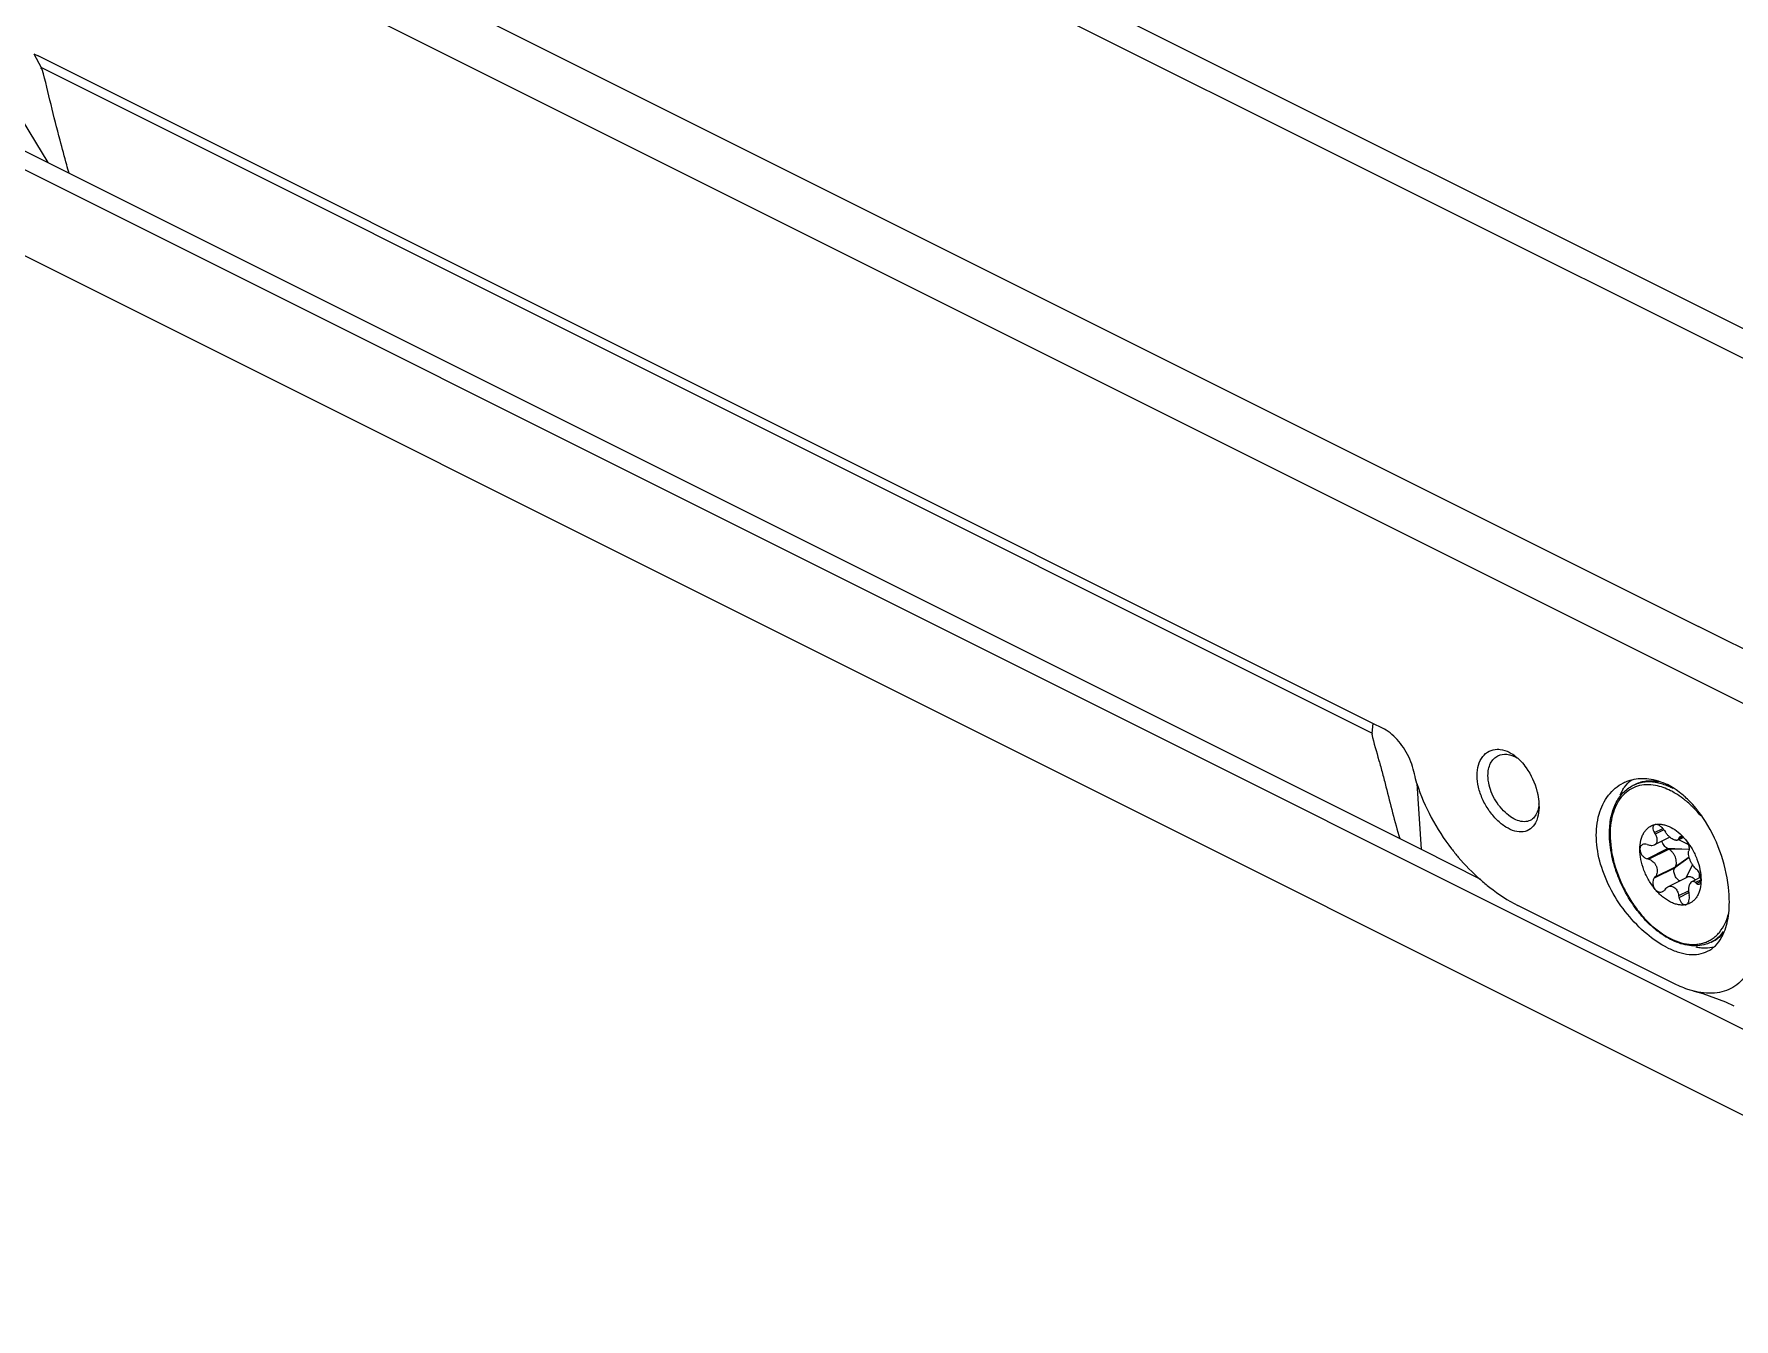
# Model space of a CAD drawing. Header units: millimetres. Extents: x 1177 to 4147, y 93 to 2194.
# Drawn here: x 3205 to 3259.3, y 729.4 to 770.5 of the extents above; entities that cross this region are included whole.
import ezdxf

# ---------------------------------------------------------------- set-up
doc = ezdxf.new("R2010")
doc.units = ezdxf.units.MM
doc.header["$LTSCALE"] = 0.1
doc.layers.get('0').update_dxf_attribs({"lineweight": 13})

# ---------------------------------------------------------------- blocks, each defined once
blk = doc.blocks.new('01')
for p, q in [((3596.206, 664.24), (3497.942, 713.372)), ((3596.206, 662.879), (3497.418, 712.273)), ((3482.742, 703.858), (3594.513, 647.973)), ((3497.032, 699.203), (3583.299, 656.07)), ((3605.705, 627.485), (3472.769, 693.953)), ((3603.938, 624.436), (3471.001, 690.904)), ((3507.227, 682.236), (3507.418, 682.14)), ((3507.227, 682.236), (3507.559, 681.607)), ((3568.229, 651.735), (3507.418, 682.14)), ((3505.314, 681.45), (3507.86, 677.274)), ((3568.369, 651.202), (3507.558, 681.607)), ((3504.306, 679.051), (3507.86, 677.274)), ((3507.86, 677.274), (3508.832, 676.788)), ((3508.832, 676.788), (3570.615, 645.897)), ((3592.478, 651.483), (3583.299, 656.07)), ((3568.419, 651.64), (3568.229, 651.735)), ((3568.419, 651.64), (3568.369, 651.202)), ((3570.428, 648.893), (3570.615, 645.897)), ((3580.294, 648.808), (3580.371, 648.846)), ((3581.277, 646.66), (3581.661, 646.852)), ((3581.321, 646.589), (3581.277, 646.66)), ((3581.314, 647.025), (3581.28, 647.013)), ((3581.985, 646.451), (3581.286, 646.102)), ((3581.714, 646.785), (3581.321, 646.589)), ((3581.736, 646.755), (3581.781, 646.684)), ((3582.339, 646.315), (3582.588, 646.439)), ((3582.393, 646.378), (3582.551, 646.457)), ((3582.393, 646.378), (3582.408, 646.419)), ((3582.408, 646.419), (3582.51, 646.47)), ((3570.615, 645.897), (3573.334, 644.537)), ((3580.941, 646.115), (3581.015, 646.092)), ((3580.941, 645.465), (3581.871, 645.931)), ((3581.015, 645.443), (3581.931, 645.901)), ((3582.871, 645.888), (3581.871, 645.931)), ((3581.871, 645.931), (3581.931, 645.901)), ((3582.868, 645.878), (3581.931, 645.901)), ((3582.38, 646.335), (3582.834, 646.117)), ((3582.867, 645.864), (3582.852, 645.823)), ((3581.015, 645.443), (3580.941, 645.465)), ((3581.277, 644.585), (3582.207, 645.05)), ((3581.321, 644.64), (3582.237, 645.098)), ((3582.873, 645.523), (3582.207, 645.05)), ((3582.237, 645.098), (3582.207, 645.05)), ((3582.87, 645.533), (3582.237, 645.098)), ((3583.017, 645.193), (3582.713, 644.589)), ((3583.019, 645.19), (3582.721, 644.592)), ((3583.158, 645.021), (3583.203, 644.984)), ((3581.277, 644.585), (3581.321, 644.64)), ((3581.781, 644.086), (3581.736, 644.03)), ((3581.892, 644.178), (3582.779, 644.621)), ((3583.395, 644.616), (3582.982, 644.409)), ((3583.409, 644.497), (3583.158, 644.371)), ((3583.203, 644.334), (3583.158, 644.371)), ((3583.203, 644.334), (3583.404, 644.434)), ((3583.326, 644.817), (3583.319, 644.577)), ((3583.345, 644.779), (3583.343, 644.59)), ((3582.112, 639.788), (3575.041, 643.324)), ((3582.393, 643.78), (3582.839, 644.003)), ((3582.408, 643.694), (3582.393, 643.78)), ((3582.408, 643.694), (3582.848, 643.914)), ((3582.711, 643.364), (3582.747, 643.377)), ((3582.852, 643.875), (3582.867, 643.789)), ((3583.872, 641.652), (3583.949, 641.691))]:
    blk.add_line(p, q)
blk.add_lwpolyline([(3583.03, 639.43), (3583.49, 639.3), (3584.53, 638.926), (3584.916, 638.746)])
for centre, radius, start, end in [((3573.546, 648.384), 2.239, 45.475, 49.55503), ((3573.442, 648.277), 2.388, 43.31515, 45.4971), ((3580.967, 647.463), 1.503, 113.3088, 116.56155), ((3581.061, 646.844), 2.168, 79.24469, 81.85118), ((3573.994, 647.88), 2.013, 359.10627, 2.78427), ((3581.751, 647.405), 2.268, 148.29818, 154.75537), ((3579.651, 644.909), 4.538, 44.54571, 48.04154), ((3579.482, 644.227), 5.053, 43.94476, 46.41942), ((3578.674, 644.061), 5.833, 34.26715, 37.99129), ((3580.592, 644.573), 2.751, 39.61526, 43.02977), ((3578.339, 643.443), 6.367, 5.95615, 6.51288), ((3578.553, 643.465), 6.152, 3.8367, 5.96553), ((3582.553, 644.126), 0.778, 281.69703, 284.52359), ((3583.198, 643), 1.507, 299.83381, 302.10735), ((3583.275, 643.038), 1.506, 296.56654, 305.47818), ((3582.514, 642.902), 2.106, 330.46228, 335.17958), ((3583.168, 643.165), 1.672, 314.98924, 317.45622), ((3583.2, 642.996), 1.502, 296.56352, 299.83304)]:
    blk.add_arc(centre, radius, start, end)
for points, knots in [([(3507.606, 681.517), (3507.599, 681.524), (3507.585, 681.538), (3507.569, 681.557), (3507.555, 681.575), (3507.564, 681.59), (3507.568, 681.589)], [0, 0, 0, 0, 0.317699, 0.626887, 0.861685, 1, 1, 1, 1]), ([(3508.419, 678.29), (3508.277, 678.83), (3507.997, 679.904), (3507.759, 680.989), (3507.606, 681.517)], [0, 0, 0, 0, 0.503826, 1, 1, 1, 1]), ([(3508.832, 676.788), (3508.795, 676.911), (3508.65, 677.41), (3508.518, 677.912), (3508.419, 678.29)], [0, 0, 0, 0, 0.247847, 1, 1, 1, 1]), ([(3568.369, 651.202), (3568.375, 651.195), (3568.383, 651.183), (3568.395, 651.155), (3568.372, 651.151), (3568.363, 651.151)], [0, 0, 0, 0, 0.377473, 0.637855, 1, 1, 1, 1]), ([(3568.363, 651.151), (3568.46, 650.75), (3568.633, 650.153), (3568.856, 649.357), (3569.062, 648.557), (3569.306, 647.562), (3569.525, 646.773), (3569.643, 646.383)], [0, 0, 0, 0, 0.250476, 0.377139, 0.502757, 0.752261, 1, 1, 1, 1]), ([(3570.428, 648.893), (3570.383, 649.038), (3570.318, 649.338), (3570.199, 649.792), (3570.005, 650.232), (3569.682, 650.766), (3569.26, 651.204), (3568.77, 651.477), (3568.533, 651.582), (3568.419, 651.64)], [0, 0, 0, 0, 0.12785, 0.257856, 0.393924, 0.530382, 0.781832, 0.892942, 1, 1, 1, 1]), ([(3573.178, 649.263), (3573.177, 649.425), (3573.214, 649.731), (3573.401, 650.132), (3573.712, 650.403), (3573.972, 650.462), (3574.1, 650.464)], [0, 0, 0, 0, 0.288742, 0.542672, 0.771876, 1, 1, 1, 1]), ([(3574.1, 650.464), (3574.145, 650.465), (3574.335, 650.454), (3574.519, 650.391), (3574.649, 650.325)], [0, 0, 0, 0, 0.235314, 1, 1, 1, 1]), ([(3574.649, 650.325), (3574.679, 650.309), (3574.803, 650.241), (3574.917, 650.157), (3574.999, 650.088)], [0, 0, 0, 0, 0.2401, 1, 1, 1, 1]), ([(3573.673, 649.263), (3573.675, 649.454), (3573.722, 649.739), (3573.926, 650.034), (3574.059, 650.134), (3574.129, 650.169)], [0, 0, 0, 0, 0.540446, 0.777025, 1, 1, 1, 1]), ([(3574.129, 650.169), (3574.253, 650.23), (3574.566, 650.276), (3574.85, 650.158), (3574.985, 650.075)], [0, 0, 0, 0, 0.464697, 1, 1, 1, 1]), ([(3575.18, 649.915), (3575.267, 649.823), (3575.594, 649.418), (3575.813, 648.93), (3575.913, 648.55)], [0, 0, 0, 0, 0.243031, 1, 1, 1, 1]), ([(3570.428, 648.893), (3570.592, 648.36), (3571.04, 647.317), (3571.658, 646.367), (3572.007, 645.917)], [0, 0, 0, 0, 0.494322, 1, 1, 1, 1]), ([(3575.61, 646.824), (3575.517, 646.756), (3575.278, 646.663), (3574.875, 646.708), (3574.46, 646.906), (3574.058, 647.235), (3573.698, 647.669), (3573.413, 648.176), (3573.227, 648.713), (3573.175, 649.085), (3573.178, 649.263)], [0, 0, 0, 0, 0.087125, 0.183832, 0.297981, 0.42948, 0.573001, 0.720671, 0.865568, 1, 1, 1, 1]), ([(3575.605, 647.217), (3575.523, 647.176), (3575.321, 647.134), (3575.002, 647.204), (3574.675, 647.383), (3574.36, 647.656), (3574.079, 648.006), (3573.787, 648.526), (3573.678, 648.973), (3573.673, 649.263)], [0, 0, 0, 0, 0.087209, 0.186838, 0.30376, 0.436384, 0.579377, 0.725683, 1, 1, 1, 1]), ([(3581.871, 641.4), (3581.535, 641.568), (3580.872, 642.024), (3580.007, 642.913), (3579.284, 643.99), (3578.786, 645.173), (3578.574, 646.365), (3578.681, 647.468), (3579.109, 648.38), (3579.6, 648.796), (3579.865, 648.929)], [0, 0, 0, 0, 0.123151, 0.26069, 0.404255, 0.545635, 0.677959, 0.797154, 0.903069, 1, 1, 1, 1]), ([(3579.226, 646.609), (3579.226, 646.854), (3579.256, 647.214), (3579.374, 647.666), (3579.494, 647.968), (3579.648, 648.238), (3579.833, 648.472), (3580.048, 648.665), (3580.21, 648.766), (3580.294, 648.808)], [0, 0, 0, 0, 0.285392, 0.417936, 0.543856, 0.663798, 0.778818, 0.890321, 1, 1, 1, 1]), ([(3581.336, 648.807), (3581.194, 648.834), (3580.913, 648.859), (3580.503, 648.795), (3580.133, 648.628), (3579.818, 648.364), (3579.568, 648.013), (3579.386, 647.587), (3579.277, 647.099), (3579.255, 646.753), (3579.255, 646.574)], [0, 0, 0, 0, 0.121708, 0.23601, 0.347152, 0.460085, 0.579351, 0.708215, 0.848355, 1, 1, 1, 1]), ([(3579.822, 648.597), (3579.85, 648.643), (3579.968, 648.817), (3580.113, 648.972), (3580.234, 649.07)], [0, 0, 0, 0, 0.258534, 1, 1, 1, 1]), ([(3579.865, 648.929), (3579.936, 648.964), (3580.235, 649.091), (3580.565, 649.139), (3580.808, 649.131)], [0, 0, 0, 0, 0.247251, 1, 1, 1, 1]), ([(3580.371, 648.846), (3580.441, 648.881), (3580.588, 648.941), (3580.822, 648.998), (3581.066, 649.022), (3581.231, 649.015), (3581.314, 649.007)], [0, 0, 0, 0, 0.243127, 0.489086, 0.740587, 1, 1, 1, 1]), ([(3581.368, 648.99), (3581.28, 649.003), (3581.104, 649.016), (3580.845, 649), (3580.599, 648.945), (3580.445, 648.883), (3580.371, 648.846)], [0, 0, 0, 0, 0.262698, 0.51482, 0.759385, 1, 1, 1, 1]), ([(3581.389, 648.935), (3581.299, 648.952), (3581.122, 648.975), (3580.858, 648.972), (3580.607, 648.93), (3580.448, 648.877), (3580.372, 648.844)], [0, 0, 0, 0, 0.264136, 0.51691, 0.761065, 1, 1, 1, 1]), ([(3580.808, 649.131), (3580.85, 649.13), (3581.02, 649.12), (3581.189, 649.09), (3581.314, 649.058)], [0, 0, 0, 0, 0.245015, 1, 1, 1, 1]), ([(3581.314, 649.058), (3581.361, 649.046), (3581.552, 648.991), (3581.737, 648.915), (3581.871, 648.848)], [0, 0, 0, 0, 0.243999, 1, 1, 1, 1]), ([(3582.24, 648.447), (3582.166, 648.492), (3581.881, 648.649), (3581.57, 648.763), (3581.336, 648.807)], [0, 0, 0, 0, 0.266196, 1, 1, 1, 1]), ([(3582.114, 648.679), (3582.054, 648.709), (3581.822, 648.82), (3581.575, 648.9), (3581.389, 648.935)], [0, 0, 0, 0, 0.262754, 1, 1, 1, 1]), ([(3582.686, 648.284), (3582.621, 648.341), (3582.369, 648.555), (3582.09, 648.739), (3581.871, 648.848)], [0, 0, 0, 0, 0.260895, 1, 1, 1, 1]), ([(3575.913, 648.55), (3575.925, 648.501), (3575.97, 648.313), (3575.998, 648.121), (3576.005, 647.978)], [0, 0, 0, 0, 0.258614, 1, 1, 1, 1]), ([(3576.003, 647.976), (3576.001, 647.941), (3575.988, 647.812), (3575.958, 647.683), (3575.923, 647.594)], [0, 0, 0, 0, 0.265366, 1, 1, 1, 1]), ([(3582.69, 648.13), (3582.653, 648.16), (3582.509, 648.273), (3582.357, 648.377), (3582.24, 648.447)], [0, 0, 0, 0, 0.256604, 1, 1, 1, 1]), ([(3582.966, 647.888), (3582.943, 647.909), (3582.854, 647.993), (3582.761, 648.073), (3582.69, 648.13)], [0, 0, 0, 0, 0.253482, 1, 1, 1, 1]), ([(3583.271, 647.652), (3583.241, 647.691), (3583.118, 647.843), (3582.988, 647.989), (3582.886, 648.092)], [0, 0, 0, 0, 0.253955, 1, 1, 1, 1]), ([(3575.923, 647.594), (3575.892, 647.512), (3575.81, 647.362), (3575.676, 647.253), (3575.605, 647.217)], [0, 0, 0, 0, 0.525955, 1, 1, 1, 1]), ([(3575.904, 647.232), (3575.888, 647.189), (3575.819, 647.036), (3575.709, 646.897), (3575.61, 646.824)], [0, 0, 0, 0, 0.27009, 1, 1, 1, 1]), ([(3576.007, 647.849), (3576.007, 647.792), (3576.001, 647.583), (3575.96, 647.374), (3575.904, 647.232)], [0, 0, 0, 0, 0.269424, 1, 1, 1, 1]), ([(3583.396, 647.425), (3583.374, 647.452), (3583.285, 647.557), (3583.192, 647.659), (3583.121, 647.734)], [0, 0, 0, 0, 0.252676, 1, 1, 1, 1]), ([(3584.665, 644.166), (3584.601, 644.726), (3584.329, 645.842), (3583.818, 646.872), (3583.495, 647.346)], [0, 0, 0, 0, 0.495965, 1, 1, 1, 1]), ([(3583.872, 641.652), (3583.765, 641.599), (3583.536, 641.516), (3583.166, 641.47), (3582.777, 641.501), (3582.379, 641.607), (3581.977, 641.783), (3581.58, 642.027), (3581.193, 642.332), (3580.824, 642.693), (3580.48, 643.103), (3580.06, 643.707), (3579.718, 644.368), (3579.467, 645.062), (3579.33, 645.585), (3579.246, 646.101), (3579.226, 646.442), (3579.226, 646.609)], [0, 0, 0, 0, 0.046168, 0.093562, 0.14325, 0.196027, 0.252355, 0.312364, 0.375896, 0.442549, 0.511737, 0.582736, 0.726725, 0.798122, 0.867948, 0.935457, 1, 1, 1, 1]), ([(3579.255, 646.574), (3579.255, 646.364), (3579.287, 645.934), (3579.421, 645.286), (3579.636, 644.635), (3579.926, 644.003), (3580.282, 643.408), (3580.693, 642.869), (3581.145, 642.403), (3581.626, 642.026), (3582.12, 641.748), (3582.614, 641.579), (3583.02, 641.535), (3583.325, 641.563), (3583.539, 641.613), (3583.741, 641.693), (3583.928, 641.801), (3584.1, 641.937), (3584.309, 642.157), (3584.525, 642.501), (3584.632, 642.812), (3584.674, 642.978)], [0, 0, 0, 0, 0.068477, 0.14087, 0.215942, 0.292249, 0.368263, 0.442475, 0.513506, 0.580224, 0.641873, 0.698238, 0.749812, 0.774243, 0.798049, 0.821515, 0.844951, 0.868668, 0.892959, 0.944131, 1, 1, 1, 1]), ([(3580.616, 645.893), (3580.616, 646.034), (3580.636, 646.24), (3580.716, 646.492), (3580.797, 646.654), (3580.899, 646.792), (3581.021, 646.902), (3581.16, 646.982), (3581.262, 647.014), (3581.314, 647.025)], [0, 0, 0, 0, 0.292489, 0.425478, 0.549994, 0.667323, 0.779541, 0.889431, 1, 1, 1, 1]), ([(3581.28, 647.013), (3581.268, 647.008), (3581.247, 646.992), (3581.223, 646.96), (3581.209, 646.92), (3581.202, 646.855), (3581.221, 646.763), (3581.255, 646.694), (3581.277, 646.66)], [0, 0, 0, 0, 0.097885, 0.196945, 0.302948, 0.419624, 0.688587, 1, 1, 1, 1]), ([(3581.286, 646.102), (3581.305, 646.111), (3581.339, 646.134), (3581.378, 646.18), (3581.404, 646.237), (3581.414, 646.302), (3581.41, 646.371), (3581.386, 646.471), (3581.35, 646.543), (3581.321, 646.589)], [0, 0, 0, 0, 0.11066, 0.218773, 0.328694, 0.444664, 0.569516, 0.704271, 1, 1, 1, 1]), ([(3581.314, 647.025), (3581.364, 647.035), (3581.467, 647.047), (3581.625, 647.036), (3581.79, 646.999), (3582.019, 646.913), (3582.304, 646.739), (3582.505, 646.554), (3582.603, 646.45)], [0, 0, 0, 0, 0.102583, 0.210143, 0.32398, 0.444974, 0.708853, 1, 1, 1, 1]), ([(3581.736, 646.755), (3581.71, 646.796), (3581.649, 646.874), (3581.557, 646.952), (3581.478, 646.997), (3581.406, 647.026), (3581.348, 647.032), (3581.314, 647.025)], [0, 0, 0, 0, 0.280746, 0.557076, 0.685088, 0.802432, 1, 1, 1, 1]), ([(3581.984, 646.449), (3581.945, 646.483), (3581.871, 646.557), (3581.808, 646.64), (3581.781, 646.684)], [0, 0, 0, 0, 0.500571, 1, 1, 1, 1]), ([(3582.339, 646.315), (3582.33, 646.31), (3582.308, 646.303), (3582.271, 646.301), (3582.23, 646.308), (3582.166, 646.328), (3582.081, 646.373), (3582.017, 646.422), (3581.984, 646.449)], [0, 0, 0, 0, 0.081289, 0.172033, 0.275865, 0.394549, 0.674735, 1, 1, 1, 1]), ([(3582.393, 646.378), (3582.388, 646.364), (3582.374, 646.339), (3582.352, 646.321), (3582.339, 646.315)], [0, 0, 0, 0, 0.516987, 1, 1, 1, 1]), ([(3582.448, 646.466), (3582.439, 646.461), (3582.422, 646.448), (3582.412, 646.429), (3582.408, 646.419)], [0, 0, 0, 0, 0.479654, 1, 1, 1, 1]), ([(3582.588, 646.439), (3582.575, 646.447), (3582.55, 646.461), (3582.512, 646.473), (3582.477, 646.476), (3582.456, 646.47), (3582.448, 646.466)], [0, 0, 0, 0, 0.309007, 0.574685, 0.801106, 1, 1, 1, 1]), ([(3582.711, 646.327), (3582.692, 646.35), (3582.654, 646.391), (3582.61, 646.425), (3582.588, 646.439)], [0, 0, 0, 0, 0.531627, 1, 1, 1, 1]), ([(3572.007, 645.917), (3572.108, 645.787), (3572.515, 645.289), (3572.967, 644.827), (3573.326, 644.508)], [0, 0, 0, 0, 0.254875, 1, 1, 1, 1]), ([(3580.734, 646.106), (3580.716, 646.097), (3580.682, 646.073), (3580.644, 646.023), (3580.621, 645.961), (3580.616, 645.916), (3580.616, 645.893)], [0, 0, 0, 0, 0.236599, 0.476208, 0.728722, 1, 1, 1, 1]), ([(3581.314, 644.063), (3581.207, 644.193), (3581.012, 644.475), (3580.792, 644.935), (3580.652, 645.413), (3580.616, 645.737), (3580.616, 645.893)], [0, 0, 0, 0, 0.254359, 0.512919, 0.764765, 1, 1, 1, 1]), ([(3580.616, 645.893), (3580.616, 645.848), (3580.635, 645.753), (3580.706, 645.626), (3580.81, 645.524), (3580.896, 645.479), (3580.941, 645.465)], [0, 0, 0, 0, 0.239462, 0.49734, 0.756045, 1, 1, 1, 1]), ([(3580.941, 646.115), (3580.905, 646.126), (3580.835, 646.137), (3580.764, 646.121), (3580.734, 646.106)], [0, 0, 0, 0, 0.52668, 1, 1, 1, 1]), ([(3581.015, 646.092), (3581.062, 646.078), (3581.154, 646.063), (3581.248, 646.083), (3581.286, 646.102)], [0, 0, 0, 0, 0.531842, 1, 1, 1, 1]), ([(3581.871, 645.931), (3581.842, 645.945), (3581.786, 645.985), (3581.715, 646.065), (3581.657, 646.162), (3581.631, 646.234), (3581.622, 646.27)], [0, 0, 0, 0, 0.224627, 0.474713, 0.738163, 1, 1, 1, 1]), ([(3582.237, 645.098), (3582.254, 645.125), (3582.278, 645.188), (3582.288, 645.295), (3582.275, 645.413), (3582.24, 645.534), (3582.184, 645.65), (3582.112, 645.755), (3582.028, 645.841), (3581.964, 645.885), (3581.931, 645.901)], [0, 0, 0, 0, 0.100163, 0.214155, 0.341032, 0.476829, 0.616268, 0.753439, 0.882721, 1, 1, 1, 1]), ([(3582.867, 645.864), (3582.872, 645.877), (3582.878, 645.907), (3582.878, 645.957), (3582.869, 646.014), (3582.845, 646.1), (3582.797, 646.208), (3582.742, 646.289), (3582.711, 646.327)], [0, 0, 0, 0, 0.081914, 0.180348, 0.294769, 0.423159, 0.707611, 1, 1, 1, 1]), ([(3582.711, 646.327), (3582.819, 646.197), (3583.013, 645.915), (3583.233, 645.454), (3583.373, 644.977), (3583.409, 644.653), (3583.409, 644.497)], [0, 0, 0, 0, 0.254359, 0.512919, 0.764765, 1, 1, 1, 1]), ([(3583.158, 645.021), (3583.133, 645.042), (3583.084, 645.094), (3583.018, 645.187), (3582.958, 645.297), (3582.907, 645.416), (3582.867, 645.535), (3582.842, 645.646), (3582.835, 645.742), (3582.843, 645.8), (3582.852, 645.823)], [0, 0, 0, 0, 0.110696, 0.240625, 0.384178, 0.53292, 0.676665, 0.805968, 0.914467, 1, 1, 1, 1]), ([(3581.015, 645.443), (3581.094, 645.419), (3581.208, 645.351), (3581.32, 645.221), (3581.382, 645.104), (3581.413, 644.978), (3581.413, 644.852), (3581.383, 644.737), (3581.344, 644.669), (3581.321, 644.64)], [0, 0, 0, 0, 0.249375, 0.381505, 0.514159, 0.64429, 0.769426, 0.888065, 1, 1, 1, 1]), ([(3582.436, 644.448), (3582.412, 644.46), (3582.364, 644.493), (3582.301, 644.558), (3582.247, 644.636), (3582.205, 644.724), (3582.178, 644.814), (3582.166, 644.925), (3582.181, 645.008), (3582.207, 645.05)], [0, 0, 0, 0, 0.117521, 0.247148, 0.384604, 0.524297, 0.660366, 0.787432, 1, 1, 1, 1]), ([(3583.397, 644.616), (3583.389, 644.653), (3583.369, 644.728), (3583.324, 644.83), (3583.269, 644.917), (3583.226, 644.965), (3583.203, 644.984)], [0, 0, 0, 0, 0.274561, 0.545123, 0.791997, 1, 1, 1, 1]), ([(3573.326, 644.508), (3573.464, 644.386), (3573.998, 643.939), (3574.583, 643.55), (3575.041, 643.324)], [0, 0, 0, 0, 0.265952, 1, 1, 1, 1]), ([(3581.277, 644.585), (3581.25, 644.551), (3581.211, 644.469), (3581.2, 644.329), (3581.233, 644.187), (3581.283, 644.1), (3581.314, 644.063)], [0, 0, 0, 0, 0.226942, 0.475503, 0.738548, 1, 1, 1, 1]), ([(3581.314, 644.063), (3581.337, 644.036), (3581.387, 643.988), (3581.475, 643.943), (3581.568, 643.932), (3581.626, 643.948), (3581.652, 643.961)], [0, 0, 0, 0, 0.278794, 0.535291, 0.771972, 1, 1, 1, 1]), ([(3582.711, 643.364), (3582.657, 643.353), (3582.544, 643.342), (3582.369, 643.358), (3582.189, 643.405), (3581.938, 643.512), (3581.63, 643.721), (3581.416, 643.94), (3581.314, 644.063)], [0, 0, 0, 0, 0.100895, 0.207261, 0.32056, 0.441668, 0.707117, 1, 1, 1, 1]), ([(3581.781, 644.086), (3581.788, 644.096), (3581.82, 644.132), (3581.86, 644.162), (3581.892, 644.178)], [0, 0, 0, 0, 0.258578, 1, 1, 1, 1]), ([(3581.892, 644.178), (3581.916, 644.19), (3581.969, 644.208), (3582.052, 644.21), (3582.134, 644.186), (3582.21, 644.138), (3582.275, 644.068), (3582.348, 643.952), (3582.38, 643.85), (3582.393, 643.78)], [0, 0, 0, 0, 0.109461, 0.218418, 0.33058, 0.449317, 0.576567, 0.712229, 1, 1, 1, 1]), ([(3583.409, 644.497), (3583.409, 644.36), (3583.39, 644.159), (3583.315, 643.913), (3583.239, 643.753), (3583.142, 643.617), (3583.027, 643.505), (3582.895, 643.422), (3582.798, 643.386), (3582.748, 643.373)], [0, 0, 0, 0, 0.292063, 0.425261, 0.550188, 0.667975, 0.780473, 0.890199, 1, 1, 1, 1]), ([(3583.15, 644.494), (3583.122, 644.524), (3583.063, 644.577), (3582.978, 644.622), (3582.911, 644.64), (3582.864, 644.643), (3582.819, 644.638), (3582.792, 644.628), (3582.779, 644.621)], [0, 0, 0, 0, 0.297686, 0.561702, 0.680801, 0.792227, 0.89772, 1, 1, 1, 1]), ([(3582.982, 644.409), (3582.952, 644.394), (3582.912, 644.35), (3582.878, 644.279), (3582.848, 644.183), (3582.833, 644.046), (3582.842, 643.933), (3582.852, 643.875)], [0, 0, 0, 0, 0.177477, 0.28813, 0.413007, 0.695065, 1, 1, 1, 1]), ([(3583.158, 644.371), (3583.144, 644.383), (3583.116, 644.403), (3583.07, 644.421), (3583.024, 644.425), (3582.995, 644.416), (3582.982, 644.409)], [0, 0, 0, 0, 0.288082, 0.541806, 0.772346, 1, 1, 1, 1]), ([(3583.203, 644.334), (3583.214, 644.325), (3583.235, 644.31), (3583.269, 644.297), (3583.303, 644.294), (3583.323, 644.299), (3583.332, 644.304)], [0, 0, 0, 0, 0.294551, 0.551982, 0.781276, 1, 1, 1, 1]), ([(3583.332, 644.304), (3583.345, 644.31), (3583.368, 644.33), (3583.392, 644.375), (3583.406, 644.432), (3583.409, 644.474), (3583.409, 644.497)], [0, 0, 0, 0, 0.190975, 0.416283, 0.686233, 1, 1, 1, 1]), ([(3583.409, 644.497), (3583.409, 644.506), (3583.408, 644.546), (3583.403, 644.586), (3583.397, 644.616)], [0, 0, 0, 0, 0.238011, 1, 1, 1, 1]), ([(3581.652, 643.961), (3581.66, 643.965), (3581.691, 643.983), (3581.719, 644.009), (3581.736, 644.03)], [0, 0, 0, 0, 0.244453, 1, 1, 1, 1]), ([(3582.408, 643.694), (3582.417, 643.646), (3582.444, 643.556), (3582.505, 643.458), (3582.566, 643.402), (3582.614, 643.374), (3582.663, 643.36), (3582.696, 643.361), (3582.711, 643.364)], [0, 0, 0, 0, 0.297992, 0.57064, 0.692364, 0.803082, 0.904393, 1, 1, 1, 1]), ([(3582.747, 643.377), (3582.76, 643.383), (3582.785, 643.401), (3582.817, 643.437), (3582.842, 643.483), (3582.868, 643.556), (3582.882, 643.66), (3582.875, 643.746), (3582.867, 643.789)], [0, 0, 0, 0, 0.096427, 0.2004, 0.313931, 0.437364, 0.708911, 1, 1, 1, 1]), ([(3584.425, 642.017), (3584.547, 642.28), (3584.705, 642.902), (3584.714, 643.536), (3584.691, 643.876)], [0, 0, 0, 0, 0.459391, 1, 1, 1, 1]), ([(3583.711, 641.236), (3583.841, 641.301), (3584.089, 641.482), (3584.269, 641.728), (3584.346, 641.863)], [0, 0, 0, 0, 0.483354, 1, 1, 1, 1]), ([(3584.409, 642.038), (3584.343, 641.966), (3584.199, 641.836), (3584.035, 641.734), (3583.949, 641.691)], [0, 0, 0, 0, 0.504265, 1, 1, 1, 1]), ([(3583.999, 641.724), (3584.084, 641.777), (3584.247, 641.904), (3584.383, 642.059), (3584.444, 642.142)], [0, 0, 0, 0, 0.491534, 1, 1, 1, 1]), ([(3584.15, 641.811), (3584.167, 641.824), (3584.238, 641.877), (3584.304, 641.935), (3584.351, 641.982)], [0, 0, 0, 0, 0.247914, 1, 1, 1, 1]), ([(3581.871, 641.4), (3582.036, 641.318), (3582.36, 641.184), (3582.85, 641.077), (3583.308, 641.086), (3583.587, 641.174), (3583.711, 641.236)], [0, 0, 0, 0, 0.288816, 0.548662, 0.782314, 1, 1, 1, 1]), ([(3585.924, 641.145), (3585.829, 640.814), (3585.581, 640.212), (3585.017, 639.628), (3584.472, 639.389), (3583.848, 639.278), (3583.354, 639.344), (3583.03, 639.43)], [0, 0, 0, 0, 0.271439, 0.504354, 0.617645, 0.735593, 1, 1, 1, 1]), ([(3583.17, 641.438), (3583.197, 641.432), (3583.303, 641.413), (3583.411, 641.4), (3583.491, 641.396)], [0, 0, 0, 0, 0.255073, 1, 1, 1, 1]), ([(3583.491, 641.396), (3583.534, 641.393), (3583.7, 641.389), (3583.867, 641.407), (3583.988, 641.433)], [0, 0, 0, 0, 0.256784, 1, 1, 1, 1]), ([(3583.03, 639.43), (3582.955, 639.45), (3582.64, 639.544), (3582.336, 639.675), (3582.112, 639.788)], [0, 0, 0, 0, 0.2361, 1, 1, 1, 1])]:
    blk.add_open_spline(points, degree=3, knots=knots)

msp = doc.modelspace()

# ---------------------------------------------------------------- block references
at = {"xscale": 0.7, "yscale": 0.7, "zscale": 0.7}
msp.add_blockref('01', (749.903, 292.29), dxfattribs=at)

doc.saveas('drawing.dxf')
